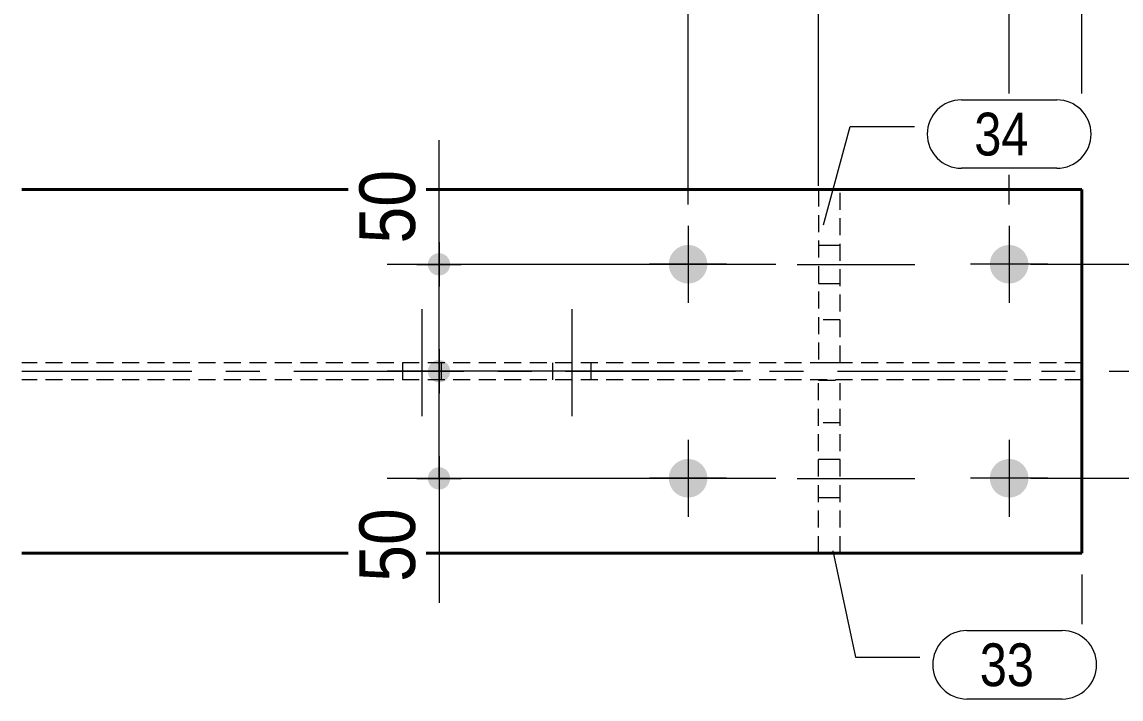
# Model space of a CAD drawing. Header units: millimetres. Extents: x 2 to 410, y 5 to 282.
# Drawn here: x 326.4 to 377.7, y 141.5 to 173.1 of the extents above; entities that cross this region are included whole.
import ezdxf

# ---------------------------------------------------------------- set-up
doc = ezdxf.new("R2010")
doc.units = ezdxf.units.MM
for name, pattern in [('AXES', [12.7, 7.9375, -1.5875, 1.5875, -1.5875]), ('CACHE2', [1.190625, 0.79375, -0.396875]), ('INTERROMPUX2', [9.525, 6.35, -3.175])]:
    doc.linetypes.add(name, pattern=pattern)
for name, color, linetype, lineweight in [('Axe', 1, 'Continuous', 0), ('Boulon', 7, 'Continuous', 0), ('Cache', 7, 'Continuous', 0), ('Cotation', 7, 'Continuous', 0), ('Piece', 2, 'Continuous', 0), ('Repère pièce', 3, 'Continuous', 0)]:
    doc.layers.add(name, color=color, linetype=linetype, lineweight=lineweight)
doc.styles.add('ARIAL', font='ARIAL.TTF')
doc.styles.add('COMIC_SANS_MS', font='COMIC.TTF')

# ---------------------------------------------------------------- blocks, each defined once
blk = doc.blocks.new('*A31')
at = {"layer": 'Boulon', "linetype": 'INTERROMPUX2', "lineweight": 0}
for p, q in [((345.087625, 154.676457), (345.087625, 159.676457)), ((352.087625, 154.676457), (352.087625, 159.676457)), ((344.187625, 156.381357), (344.187625, 157.181357)), ((345.987625, 156.381357), (345.987625, 157.181357)), ((351.187625, 156.381357), (351.187625, 157.181357)), ((352.987625, 156.381357), (352.987625, 157.181357))]:
    blk.add_line(p, q, dxfattribs=at)
blk = doc.blocks.new('*A37')
at = {"layer": 'Boulon'}
for points in [[(357.464, 160.882), (357.42, 160.886), (357.376, 160.891), (357.332, 160.899), (357.289, 160.908), (357.247, 160.92), (357.205, 160.934), (357.163, 160.95), (357.123, 160.968), (357.084, 160.988), (357.045, 161.009), (357.008, 161.033), (356.972, 161.058), (356.937, 161.086), (356.903, 161.115), (356.871, 161.145), (356.841, 161.177), (356.812, 161.21), (356.785, 161.245), (356.759, 161.281), (356.736, 161.319), (356.714, 161.357), (356.694, 161.397), (356.676, 161.437), (356.66, 161.478), (356.647, 161.52), (356.635, 161.563), (356.625, 161.606), (356.618, 161.649), (356.612, 161.693), (356.609, 161.737), (356.608, 161.781), (356.609, 161.826), (356.612, 161.87), (356.618, 161.913), (356.625, 161.957), (356.635, 162), (356.647, 162.043), (356.66, 162.085), (356.676, 162.126), (356.694, 162.166), (356.714, 162.206), (356.736, 162.244), (356.759, 162.281), (356.785, 162.317), (356.812, 162.352), (356.841, 162.386), (356.871, 162.418), (356.903, 162.448), (356.937, 162.477), (356.972, 162.504), (357.008, 162.53), (357.045, 162.553), (357.084, 162.575), (357.123, 162.595), (357.163, 162.613), (357.205, 162.629), (357.247, 162.643), (357.289, 162.654), (357.332, 162.664), (357.376, 162.672), (357.42, 162.677), (357.464, 162.68), (357.508, 162.681), (357.552, 162.68), (357.596, 162.677), (357.64, 162.672), (357.683, 162.664), (357.726, 162.654), (357.769, 162.643), (357.811, 162.629), (357.852, 162.613), (357.893, 162.595), (357.932, 162.575), (357.971, 162.553), (358.008, 162.53), (358.044, 162.504), (358.079, 162.477), (358.112, 162.448), (358.144, 162.418), (358.175, 162.386), (358.204, 162.352), (358.231, 162.317), (358.256, 162.281), (358.28, 162.244), (358.302, 162.206), (358.321, 162.166), (358.339, 162.126), (358.355, 162.085), (358.369, 162.043), (358.381, 162), (358.391, 161.957), (358.398, 161.913), (358.403, 161.87), (358.407, 161.826), (358.408, 161.781), (358.407, 161.737), (358.403, 161.693), (358.398, 161.649), (358.391, 161.606), (358.381, 161.563), (358.369, 161.52), (358.355, 161.478), (358.339, 161.437), (358.321, 161.397), (358.302, 161.357), (358.28, 161.319), (358.256, 161.281), (358.231, 161.245), (358.204, 161.21), (358.175, 161.177), (358.144, 161.145), (358.112, 161.115), (358.079, 161.086), (358.044, 161.058), (358.008, 161.033), (357.971, 161.009), (357.932, 160.988), (357.893, 160.968), (357.852, 160.95), (357.811, 160.934), (357.769, 160.92), (357.726, 160.908), (357.683, 160.899), (357.64, 160.891), (357.596, 160.886), (357.552, 160.882), (357.508, 160.881)], [(372.464, 160.882), (372.42, 160.886), (372.376, 160.891), (372.332, 160.899), (372.289, 160.908), (372.247, 160.92), (372.205, 160.934), (372.163, 160.95), (372.123, 160.968), (372.084, 160.988), (372.045, 161.009), (372.008, 161.033), (371.972, 161.058), (371.937, 161.086), (371.903, 161.115), (371.871, 161.145), (371.841, 161.177), (371.812, 161.21), (371.785, 161.245), (371.759, 161.281), (371.736, 161.319), (371.714, 161.357), (371.694, 161.397), (371.676, 161.437), (371.66, 161.478), (371.647, 161.52), (371.635, 161.563), (371.625, 161.606), (371.618, 161.649), (371.612, 161.693), (371.609, 161.737), (371.608, 161.781), (371.609, 161.826), (371.612, 161.87), (371.618, 161.913), (371.625, 161.957), (371.635, 162), (371.647, 162.043), (371.66, 162.085), (371.676, 162.126), (371.694, 162.166), (371.714, 162.206), (371.736, 162.244), (371.759, 162.281), (371.785, 162.317), (371.812, 162.352), (371.841, 162.386), (371.871, 162.418), (371.903, 162.448), (371.937, 162.477), (371.972, 162.504), (372.008, 162.53), (372.045, 162.553), (372.084, 162.575), (372.123, 162.595), (372.163, 162.613), (372.205, 162.629), (372.247, 162.643), (372.289, 162.654), (372.332, 162.664), (372.376, 162.672), (372.42, 162.677), (372.464, 162.68), (372.508, 162.681), (372.552, 162.68), (372.596, 162.677), (372.64, 162.672), (372.683, 162.664), (372.726, 162.654), (372.769, 162.643), (372.811, 162.629), (372.852, 162.613), (372.893, 162.595), (372.932, 162.575), (372.971, 162.553), (373.008, 162.53), (373.044, 162.504), (373.079, 162.477), (373.112, 162.448), (373.144, 162.418), (373.175, 162.386), (373.204, 162.352), (373.231, 162.317), (373.256, 162.281), (373.28, 162.244), (373.302, 162.206), (373.321, 162.166), (373.339, 162.126), (373.355, 162.085), (373.369, 162.043), (373.381, 162), (373.391, 161.957), (373.398, 161.913), (373.403, 161.87), (373.407, 161.826), (373.408, 161.781), (373.407, 161.737), (373.403, 161.693), (373.398, 161.649), (373.391, 161.606), (373.381, 161.563), (373.369, 161.52), (373.355, 161.478), (373.339, 161.437), (373.321, 161.397), (373.302, 161.357), (373.28, 161.319), (373.256, 161.281), (373.231, 161.245), (373.204, 161.21), (373.175, 161.177), (373.144, 161.145), (373.112, 161.115), (373.079, 161.086), (373.044, 161.058), (373.008, 161.033), (372.971, 161.009), (372.932, 160.988), (372.893, 160.968), (372.852, 160.95), (372.811, 160.934), (372.769, 160.92), (372.726, 160.908), (372.683, 160.899), (372.64, 160.891), (372.596, 160.886), (372.552, 160.882), (372.508, 160.881)], [(357.464, 150.882), (357.42, 150.886), (357.376, 150.891), (357.332, 150.899), (357.289, 150.908), (357.247, 150.92), (357.205, 150.934), (357.163, 150.95), (357.123, 150.968), (357.084, 150.988), (357.045, 151.009), (357.008, 151.033), (356.972, 151.058), (356.937, 151.086), (356.903, 151.115), (356.871, 151.145), (356.841, 151.177), (356.812, 151.21), (356.785, 151.245), (356.759, 151.281), (356.736, 151.319), (356.714, 151.357), (356.694, 151.397), (356.676, 151.437), (356.66, 151.478), (356.647, 151.52), (356.635, 151.563), (356.625, 151.606), (356.618, 151.649), (356.612, 151.693), (356.609, 151.737), (356.608, 151.781), (356.609, 151.826), (356.612, 151.87), (356.618, 151.913), (356.625, 151.957), (356.635, 152), (356.647, 152.043), (356.66, 152.085), (356.676, 152.126), (356.694, 152.166), (356.714, 152.206), (356.736, 152.244), (356.759, 152.281), (356.785, 152.317), (356.812, 152.352), (356.841, 152.386), (356.871, 152.418), (356.903, 152.448), (356.937, 152.477), (356.972, 152.504), (357.008, 152.53), (357.045, 152.553), (357.084, 152.575), (357.123, 152.595), (357.163, 152.613), (357.205, 152.629), (357.247, 152.643), (357.289, 152.654), (357.332, 152.664), (357.376, 152.672), (357.42, 152.677), (357.464, 152.68), (357.508, 152.681), (357.552, 152.68), (357.596, 152.677), (357.64, 152.672), (357.683, 152.664), (357.726, 152.654), (357.769, 152.643), (357.811, 152.629), (357.852, 152.613), (357.893, 152.595), (357.932, 152.575), (357.971, 152.553), (358.008, 152.53), (358.044, 152.504), (358.079, 152.477), (358.112, 152.448), (358.144, 152.418), (358.175, 152.386), (358.204, 152.352), (358.231, 152.317), (358.256, 152.281), (358.28, 152.244), (358.302, 152.206), (358.321, 152.166), (358.339, 152.126), (358.355, 152.085), (358.369, 152.043), (358.381, 152), (358.391, 151.957), (358.398, 151.913), (358.403, 151.87), (358.407, 151.826), (358.408, 151.781), (358.407, 151.737), (358.403, 151.693), (358.398, 151.649), (358.391, 151.606), (358.381, 151.563), (358.369, 151.52), (358.355, 151.478), (358.339, 151.437), (358.321, 151.397), (358.302, 151.357), (358.28, 151.319), (358.256, 151.281), (358.231, 151.245), (358.204, 151.21), (358.175, 151.177), (358.144, 151.145), (358.112, 151.115), (358.079, 151.086), (358.044, 151.058), (358.008, 151.033), (357.971, 151.009), (357.932, 150.988), (357.893, 150.968), (357.852, 150.95), (357.811, 150.934), (357.769, 150.92), (357.726, 150.908), (357.683, 150.899), (357.64, 150.891), (357.596, 150.886), (357.552, 150.882), (357.508, 150.881)], [(372.464, 150.882), (372.42, 150.886), (372.376, 150.891), (372.332, 150.899), (372.289, 150.908), (372.247, 150.92), (372.205, 150.934), (372.163, 150.95), (372.123, 150.968), (372.084, 150.988), (372.045, 151.009), (372.008, 151.033), (371.972, 151.058), (371.937, 151.086), (371.903, 151.115), (371.871, 151.145), (371.841, 151.177), (371.812, 151.21), (371.785, 151.245), (371.759, 151.281), (371.736, 151.319), (371.714, 151.357), (371.694, 151.397), (371.676, 151.437), (371.66, 151.478), (371.647, 151.52), (371.635, 151.563), (371.625, 151.606), (371.618, 151.649), (371.612, 151.693), (371.609, 151.737), (371.608, 151.781), (371.609, 151.826), (371.612, 151.87), (371.618, 151.913), (371.625, 151.957), (371.635, 152), (371.647, 152.043), (371.66, 152.085), (371.676, 152.126), (371.694, 152.166), (371.714, 152.206), (371.736, 152.244), (371.759, 152.281), (371.785, 152.317), (371.812, 152.352), (371.841, 152.386), (371.871, 152.418), (371.903, 152.448), (371.937, 152.477), (371.972, 152.504), (372.008, 152.53), (372.045, 152.553), (372.084, 152.575), (372.123, 152.595), (372.163, 152.613), (372.205, 152.629), (372.247, 152.643), (372.289, 152.654), (372.332, 152.664), (372.376, 152.672), (372.42, 152.677), (372.464, 152.68), (372.508, 152.681), (372.552, 152.68), (372.596, 152.677), (372.64, 152.672), (372.683, 152.664), (372.726, 152.654), (372.769, 152.643), (372.811, 152.629), (372.852, 152.613), (372.893, 152.595), (372.932, 152.575), (372.971, 152.553), (373.008, 152.53), (373.044, 152.504), (373.079, 152.477), (373.112, 152.448), (373.144, 152.418), (373.175, 152.386), (373.204, 152.352), (373.231, 152.317), (373.256, 152.281), (373.28, 152.244), (373.302, 152.206), (373.321, 152.166), (373.339, 152.126), (373.355, 152.085), (373.369, 152.043), (373.381, 152), (373.391, 151.957), (373.398, 151.913), (373.403, 151.87), (373.407, 151.826), (373.408, 151.781), (373.407, 151.737), (373.403, 151.693), (373.398, 151.649), (373.391, 151.606), (373.381, 151.563), (373.369, 151.52), (373.355, 151.478), (373.339, 151.437), (373.321, 151.397), (373.302, 151.357), (373.28, 151.319), (373.256, 151.281), (373.231, 151.245), (373.204, 151.21), (373.175, 151.177), (373.144, 151.145), (373.112, 151.115), (373.079, 151.086), (373.044, 151.058), (373.008, 151.033), (372.971, 151.009), (372.932, 150.988), (372.893, 150.968), (372.852, 150.95), (372.811, 150.934), (372.769, 150.92), (372.726, 150.908), (372.683, 150.899), (372.64, 150.891), (372.596, 150.886), (372.552, 150.882), (372.508, 150.881)]]:
    blk.add_hatch(color=256, dxfattribs=at).paths.add_polyline_path(points, flags=17)
at = {"layer": 'Boulon', "linetype": 'Continuous', "lineweight": 0}
for p, q in [((357.508, 163.581), (357.508, 159.981)), ((372.508, 163.581), (372.508, 159.981)), ((359.308, 161.781), (355.708, 161.781)), ((374.308, 161.781), (370.708, 161.781)), ((357.508, 153.581), (357.508, 149.981)), ((372.508, 153.581), (372.508, 149.981)), ((359.308, 151.781), (355.708, 151.781)), ((374.308, 151.781), (370.708, 151.781))]:
    blk.add_line(p, q, dxfattribs=at)
blk = doc.blocks.new('*A48')
at = {"layer": 'Boulon', "linetype": 'INTERROMPUX2', "lineweight": 0}
for p, q in [((363.60773, 162.676232), (364.60773, 162.676381)), ((363.60773, 162.676232), (364.60773, 162.676381)), ((362.607865, 161.776082), (368.107865, 161.776904)), ((362.607865, 161.776082), (368.107865, 161.776904)), ((363.607999, 160.876232), (364.607999, 160.876381)), ((363.607999, 160.876232), (364.607999, 160.876381))]:
    blk.add_line(p, q, dxfattribs=at)
blk = doc.blocks.new('*A49')
at = {"layer": 'Boulon', "linetype": 'INTERROMPUX2', "lineweight": 0}
for p, q in [((363.60773, 152.676232), (364.60773, 152.676381)), ((363.60773, 152.676232), (364.60773, 152.676381)), ((363.60773, 152.676232), (364.60773, 152.676381)), ((362.607865, 151.776082), (368.107865, 151.776904)), ((362.607865, 151.776082), (368.107865, 151.776904)), ((362.607865, 151.776082), (368.107865, 151.776904)), ((363.607999, 150.876232), (364.607999, 150.876381)), ((363.607999, 150.876232), (364.607999, 150.876381)), ((363.607999, 150.876232), (364.607999, 150.876381))]:
    blk.add_line(p, q, dxfattribs=at)
blk = doc.blocks.new('*A50')
at = {"layer": 'Axe', "color": 1, "linetype": 'AXES', "lineweight": 15}
blk.add_line((326.387625, 156.781357), (385.907944, 156.781357), dxfattribs=at)
at = {"layer": 'Cache', "color": 7, "linetype": 'CACHE2', "lineweight": 20}
for p, q in [((375.907944, 157.181357), (326.387625, 157.181357)), ((375.907944, 156.381357), (326.387625, 156.381357))]:
    blk.add_line(p, q, dxfattribs=at)
at = {"layer": 'Piece', "color": 2, "linetype": 'Continuous', "lineweight": 40}
for p, q in [((326.387625, 165.281357), (341.631335, 165.281357)), ((345.271335, 165.281357), (375.907944, 165.281357)), ((375.907944, 148.281357), (375.907944, 165.281357)), ((326.387625, 148.281357), (341.631335, 148.281357)), ((345.271335, 148.281357), (375.907944, 148.281357))]:
    blk.add_line(p, q, dxfattribs=at)
blk = doc.blocks.new('*A55')
at = {"layer": 'Cache', "color": 7, "linetype": 'CACHE2', "lineweight": 20}
for p, q in [((364.607865, 165.266126), (363.607865, 165.266126)), ((363.607865, 165.266126), (363.607865, 157.186126)), ((364.607865, 157.186126), (364.607865, 165.266126)), ((364.607865, 159.186126), (363.607865, 159.186126)), ((363.607865, 157.186126), (364.607865, 157.186126))]:
    blk.add_line(p, q, dxfattribs=at)
blk = doc.blocks.new('*A56')
at = {"layer": 'Cache', "color": 7, "linetype": 'CACHE2', "lineweight": 20}
for p, q in [((363.607865, 148.286126), (363.607865, 156.366126)), ((363.607865, 156.366126), (364.607865, 156.366126)), ((364.607865, 148.286126), (364.607865, 156.366126)), ((364.607865, 154.366126), (363.607865, 154.366126)), ((364.607865, 148.286126), (363.607865, 148.286126))]:
    blk.add_line(p, q, dxfattribs=at)
blk = doc.blocks.new('*A116')
at = {"layer": 'Cotation'}
for points in [[(345.846, 156.262), (345.82, 156.264), (345.795, 156.267), (345.77, 156.271), (345.745, 156.277), (345.72, 156.284), (345.696, 156.292), (345.672, 156.301), (345.649, 156.311), (345.626, 156.323), (345.604, 156.335), (345.582, 156.349), (345.562, 156.364), (345.541, 156.379), (345.522, 156.396), (345.504, 156.414), (345.486, 156.432), (345.469, 156.451), (345.454, 156.472), (345.439, 156.492), (345.425, 156.514), (345.413, 156.536), (345.401, 156.559), (345.391, 156.582), (345.382, 156.606), (345.374, 156.63), (345.367, 156.655), (345.361, 156.68), (345.357, 156.705), (345.354, 156.73), (345.352, 156.756), (345.351, 156.781), (345.352, 156.807), (345.354, 156.832), (345.357, 156.858), (345.361, 156.883), (345.367, 156.908), (345.374, 156.932), (345.382, 156.957), (345.391, 156.98), (345.401, 157.004), (345.413, 157.026), (345.425, 157.049), (345.439, 157.07), (345.454, 157.091), (345.469, 157.111), (345.486, 157.131), (345.504, 157.149), (345.522, 157.167), (345.541, 157.183), (345.562, 157.199), (345.582, 157.214), (345.604, 157.227), (345.626, 157.24), (345.649, 157.251), (345.672, 157.262), (345.696, 157.271), (345.72, 157.279), (345.745, 157.286), (345.77, 157.291), (345.795, 157.296), (345.82, 157.299), (345.846, 157.301), (345.871, 157.301), (345.897, 157.301), (345.922, 157.299), (345.948, 157.296), (345.973, 157.291), (345.998, 157.286), (346.022, 157.279), (346.047, 157.271), (346.07, 157.262), (346.094, 157.251), (346.116, 157.24), (346.139, 157.227), (346.16, 157.214), (346.181, 157.199), (346.201, 157.183), (346.221, 157.167), (346.239, 157.149), (346.257, 157.131), (346.273, 157.111), (346.289, 157.091), (346.304, 157.07), (346.317, 157.049), (346.33, 157.026), (346.341, 157.004), (346.352, 156.98), (346.361, 156.957), (346.369, 156.932), (346.376, 156.908), (346.381, 156.883), (346.386, 156.858), (346.389, 156.832), (346.391, 156.807), (346.391, 156.781), (346.391, 156.756), (346.389, 156.73), (346.386, 156.705), (346.381, 156.68), (346.376, 156.655), (346.369, 156.63), (346.361, 156.606), (346.352, 156.582), (346.341, 156.559), (346.33, 156.536), (346.317, 156.514), (346.304, 156.492), (346.289, 156.472), (346.273, 156.451), (346.257, 156.432), (346.239, 156.414), (346.221, 156.396), (346.201, 156.379), (346.181, 156.364), (346.16, 156.349), (346.139, 156.335), (346.116, 156.323), (346.094, 156.311), (346.07, 156.301), (346.047, 156.292), (346.022, 156.284), (345.998, 156.277), (345.973, 156.271), (345.948, 156.267), (345.922, 156.264), (345.897, 156.262), (345.871, 156.261)], [(345.846, 151.257), (345.82, 151.259), (345.795, 151.262), (345.77, 151.266), (345.745, 151.272), (345.72, 151.278), (345.696, 151.286), (345.672, 151.296), (345.649, 151.306), (345.626, 151.317), (345.604, 151.33), (345.582, 151.344), (345.562, 151.358), (345.541, 151.374), (345.522, 151.391), (345.504, 151.408), (345.486, 151.427), (345.469, 151.446), (345.454, 151.466), (345.439, 151.487), (345.425, 151.509), (345.413, 151.531), (345.401, 151.554), (345.391, 151.577), (345.382, 151.601), (345.374, 151.625), (345.367, 151.65), (345.361, 151.675), (345.357, 151.7), (345.354, 151.725), (345.352, 151.751), (345.351, 151.776), (345.352, 151.802), (345.354, 151.827), (345.357, 151.852), (345.361, 151.878), (345.367, 151.902), (345.374, 151.927), (345.382, 151.951), (345.391, 151.975), (345.401, 151.998), (345.413, 152.021), (345.425, 152.043), (345.439, 152.065), (345.454, 152.086), (345.469, 152.106), (345.486, 152.125), (345.504, 152.144), (345.522, 152.161), (345.541, 152.178), (345.562, 152.194), (345.582, 152.208), (345.604, 152.222), (345.626, 152.235), (345.649, 152.246), (345.672, 152.256), (345.696, 152.266), (345.72, 152.274), (345.745, 152.28), (345.77, 152.286), (345.795, 152.29), (345.82, 152.294), (345.846, 152.295), (345.871, 152.296), (345.897, 152.295), (345.922, 152.294), (345.948, 152.29), (345.973, 152.286), (345.998, 152.28), (346.022, 152.274), (346.047, 152.266), (346.07, 152.256), (346.094, 152.246), (346.116, 152.235), (346.139, 152.222), (346.16, 152.208), (346.181, 152.194), (346.201, 152.178), (346.221, 152.161), (346.239, 152.144), (346.257, 152.125), (346.273, 152.106), (346.289, 152.086), (346.304, 152.065), (346.317, 152.043), (346.33, 152.021), (346.341, 151.998), (346.352, 151.975), (346.361, 151.951), (346.369, 151.927), (346.376, 151.902), (346.381, 151.878), (346.386, 151.852), (346.389, 151.827), (346.391, 151.802), (346.391, 151.776), (346.391, 151.751), (346.389, 151.725), (346.386, 151.7), (346.381, 151.675), (346.376, 151.65), (346.369, 151.625), (346.361, 151.601), (346.352, 151.577), (346.341, 151.554), (346.33, 151.531), (346.317, 151.509), (346.304, 151.487), (346.289, 151.466), (346.273, 151.446), (346.257, 151.427), (346.239, 151.408), (346.221, 151.391), (346.201, 151.374), (346.181, 151.358), (346.16, 151.344), (346.139, 151.33), (346.116, 151.317), (346.094, 151.306), (346.07, 151.296), (346.047, 151.286), (346.022, 151.278), (345.998, 151.272), (345.973, 151.266), (345.948, 151.262), (345.922, 151.259), (345.897, 151.257), (345.871, 151.256)]]:
    blk.add_hatch(color=256, dxfattribs=at).paths.add_polyline_path(points, flags=17)
at = {"layer": 'Cotation', "linetype": 'Continuous', "lineweight": 0}
for p, q in [((345.871, 157.821), (345.871, 155.741)), ((345.871, 156.781), (345.871, 157.821)), ((360.068, 156.781), (343.451, 156.781)), ((344.831, 156.781), (346.911, 156.781)), ((345.871, 151.776), (345.871, 156.781)), ((345.871, 152.816), (345.871, 150.736)), ((361.608, 151.776), (343.451, 151.776)), ((344.831, 151.776), (346.911, 151.776)), ((345.871, 151.776), (345.871, 145.969)), ((345.871, 151.776), (345.871, 145.969))]:
    blk.add_line(p, q, dxfattribs=at)
at = {"layer": 'Cotation'}
for p in [(345.871, 156.781), (345.871, 151.776)]:
    blk.add_point(p, dxfattribs=at)
at = {"layer": 'Cotation', "style": 'ARIAL', "width": 0.85}
blk.add_text('50', height=2.6, rotation=90.0002, dxfattribs=at).set_placement((344.751, 146.944))
blk = doc.blocks.new('*A117')
at = {"layer": 'Cotation'}
for points in [[(345.846, 161.257), (345.82, 161.259), (345.795, 161.262), (345.77, 161.266), (345.745, 161.272), (345.72, 161.278), (345.696, 161.286), (345.672, 161.296), (345.649, 161.306), (345.626, 161.317), (345.604, 161.33), (345.582, 161.344), (345.562, 161.358), (345.541, 161.374), (345.522, 161.391), (345.504, 161.408), (345.486, 161.427), (345.469, 161.446), (345.454, 161.466), (345.439, 161.487), (345.425, 161.509), (345.413, 161.531), (345.401, 161.554), (345.391, 161.577), (345.382, 161.601), (345.374, 161.625), (345.367, 161.65), (345.361, 161.675), (345.357, 161.7), (345.354, 161.725), (345.352, 161.751), (345.351, 161.776), (345.352, 161.802), (345.354, 161.827), (345.357, 161.852), (345.361, 161.878), (345.367, 161.902), (345.374, 161.927), (345.382, 161.951), (345.391, 161.975), (345.401, 161.998), (345.413, 162.021), (345.425, 162.043), (345.439, 162.065), (345.454, 162.086), (345.469, 162.106), (345.486, 162.125), (345.504, 162.144), (345.522, 162.161), (345.541, 162.178), (345.562, 162.194), (345.582, 162.208), (345.604, 162.222), (345.626, 162.235), (345.649, 162.246), (345.672, 162.256), (345.696, 162.266), (345.72, 162.274), (345.745, 162.28), (345.77, 162.286), (345.795, 162.29), (345.82, 162.294), (345.846, 162.295), (345.871, 162.296), (345.897, 162.295), (345.922, 162.294), (345.948, 162.29), (345.973, 162.286), (345.998, 162.28), (346.022, 162.274), (346.047, 162.266), (346.07, 162.256), (346.094, 162.246), (346.116, 162.235), (346.139, 162.222), (346.16, 162.208), (346.181, 162.194), (346.201, 162.178), (346.221, 162.161), (346.239, 162.144), (346.257, 162.125), (346.273, 162.106), (346.289, 162.086), (346.304, 162.065), (346.317, 162.043), (346.33, 162.021), (346.341, 161.998), (346.352, 161.975), (346.361, 161.951), (346.369, 161.927), (346.376, 161.902), (346.381, 161.878), (346.386, 161.852), (346.389, 161.827), (346.391, 161.802), (346.391, 161.776), (346.391, 161.751), (346.389, 161.725), (346.386, 161.7), (346.381, 161.675), (346.376, 161.65), (346.369, 161.625), (346.361, 161.601), (346.352, 161.577), (346.341, 161.554), (346.33, 161.531), (346.317, 161.509), (346.304, 161.487), (346.289, 161.466), (346.273, 161.446), (346.257, 161.427), (346.239, 161.408), (346.221, 161.391), (346.201, 161.374), (346.181, 161.358), (346.16, 161.344), (346.139, 161.33), (346.116, 161.317), (346.094, 161.306), (346.07, 161.296), (346.047, 161.286), (346.022, 161.278), (345.998, 161.272), (345.973, 161.266), (345.948, 161.262), (345.922, 161.259), (345.897, 161.257), (345.871, 161.256)], [(345.846, 156.262), (345.82, 156.264), (345.795, 156.267), (345.77, 156.271), (345.745, 156.277), (345.72, 156.284), (345.696, 156.292), (345.672, 156.301), (345.649, 156.311), (345.626, 156.323), (345.604, 156.335), (345.582, 156.349), (345.562, 156.364), (345.541, 156.379), (345.522, 156.396), (345.504, 156.414), (345.486, 156.432), (345.469, 156.451), (345.454, 156.472), (345.439, 156.492), (345.425, 156.514), (345.413, 156.536), (345.401, 156.559), (345.391, 156.582), (345.382, 156.606), (345.374, 156.63), (345.367, 156.655), (345.361, 156.68), (345.357, 156.705), (345.354, 156.73), (345.352, 156.756), (345.351, 156.781), (345.352, 156.807), (345.354, 156.832), (345.357, 156.858), (345.361, 156.883), (345.367, 156.908), (345.374, 156.932), (345.382, 156.957), (345.391, 156.98), (345.401, 157.004), (345.413, 157.026), (345.425, 157.049), (345.439, 157.07), (345.454, 157.091), (345.469, 157.111), (345.486, 157.131), (345.504, 157.149), (345.522, 157.167), (345.541, 157.183), (345.562, 157.199), (345.582, 157.214), (345.604, 157.227), (345.626, 157.24), (345.649, 157.251), (345.672, 157.262), (345.696, 157.271), (345.72, 157.279), (345.745, 157.286), (345.77, 157.291), (345.795, 157.296), (345.82, 157.299), (345.846, 157.301), (345.871, 157.301), (345.897, 157.301), (345.922, 157.299), (345.948, 157.296), (345.973, 157.291), (345.998, 157.286), (346.022, 157.279), (346.047, 157.271), (346.07, 157.262), (346.094, 157.251), (346.116, 157.24), (346.139, 157.227), (346.16, 157.214), (346.181, 157.199), (346.201, 157.183), (346.221, 157.167), (346.239, 157.149), (346.257, 157.131), (346.273, 157.111), (346.289, 157.091), (346.304, 157.07), (346.317, 157.049), (346.33, 157.026), (346.341, 157.004), (346.352, 156.98), (346.361, 156.957), (346.369, 156.932), (346.376, 156.908), (346.381, 156.883), (346.386, 156.858), (346.389, 156.832), (346.391, 156.807), (346.391, 156.781), (346.391, 156.756), (346.389, 156.73), (346.386, 156.705), (346.381, 156.68), (346.376, 156.655), (346.369, 156.63), (346.361, 156.606), (346.352, 156.582), (346.341, 156.559), (346.33, 156.536), (346.317, 156.514), (346.304, 156.492), (346.289, 156.472), (346.273, 156.451), (346.257, 156.432), (346.239, 156.414), (346.221, 156.396), (346.201, 156.379), (346.181, 156.364), (346.16, 156.349), (346.139, 156.335), (346.116, 156.323), (346.094, 156.311), (346.07, 156.301), (346.047, 156.292), (346.022, 156.284), (345.998, 156.277), (345.973, 156.271), (345.948, 156.267), (345.922, 156.264), (345.897, 156.262), (345.871, 156.261)]]:
    blk.add_hatch(color=256, dxfattribs=at).paths.add_polyline_path(points, flags=17)
at = {"layer": 'Cotation', "linetype": 'Continuous', "lineweight": 0}
for p, q in [((345.871, 161.776), (345.871, 167.583)), ((345.871, 161.776), (345.871, 167.583)), ((345.871, 162.816), (345.871, 160.736)), ((361.608, 161.776), (343.451, 161.776)), ((344.831, 161.776), (346.911, 161.776)), ((345.871, 156.781), (345.871, 161.776)), ((345.871, 157.821), (345.871, 155.741)), ((360.068, 156.781), (343.451, 156.781)), ((344.831, 156.781), (346.911, 156.781)), ((345.871, 156.781), (345.871, 155.741))]:
    blk.add_line(p, q, dxfattribs=at)
at = {"layer": 'Cotation'}
for p in [(345.871, 161.776), (345.871, 156.781)]:
    blk.add_point(p, dxfattribs=at)
at = {"layer": 'Cotation', "style": 'ARIAL', "width": 0.85}
blk.add_text('50', height=2.6, rotation=90.0002, dxfattribs=at).set_placement((344.751, 162.751))
blk = doc.blocks.new('*A122')
at = {"layer": 'Cotation'}
for points in [[(388.719, 156.262), (388.694, 156.264), (388.668, 156.267), (388.643, 156.271), (388.618, 156.277), (388.594, 156.284), (388.569, 156.292), (388.546, 156.301), (388.522, 156.311), (388.499, 156.323), (388.477, 156.335), (388.456, 156.349), (388.435, 156.364), (388.415, 156.379), (388.395, 156.396), (388.377, 156.414), (388.359, 156.432), (388.343, 156.451), (388.327, 156.472), (388.312, 156.492), (388.299, 156.514), (388.286, 156.536), (388.274, 156.559), (388.264, 156.582), (388.255, 156.606), (388.247, 156.63), (388.24, 156.655), (388.235, 156.68), (388.23, 156.705), (388.227, 156.73), (388.225, 156.756), (388.225, 156.781), (388.225, 156.807), (388.227, 156.832), (388.23, 156.858), (388.235, 156.883), (388.24, 156.908), (388.247, 156.932), (388.255, 156.957), (388.264, 156.98), (388.274, 157.004), (388.286, 157.026), (388.299, 157.049), (388.312, 157.07), (388.327, 157.091), (388.343, 157.111), (388.359, 157.131), (388.377, 157.149), (388.395, 157.167), (388.415, 157.183), (388.435, 157.199), (388.456, 157.214), (388.477, 157.227), (388.499, 157.24), (388.522, 157.251), (388.546, 157.262), (388.569, 157.271), (388.594, 157.279), (388.618, 157.286), (388.643, 157.291), (388.668, 157.296), (388.694, 157.299), (388.719, 157.301), (388.745, 157.301), (388.77, 157.301), (388.796, 157.299), (388.821, 157.296), (388.846, 157.291), (388.871, 157.286), (388.896, 157.279), (388.92, 157.271), (388.944, 157.262), (388.967, 157.251), (388.99, 157.24), (389.012, 157.227), (389.033, 157.214), (389.054, 157.199), (389.074, 157.183), (389.094, 157.167), (389.112, 157.149), (389.13, 157.131), (389.147, 157.111), (389.162, 157.091), (389.177, 157.07), (389.191, 157.049), (389.203, 157.026), (389.215, 157.004), (389.225, 156.98), (389.234, 156.957), (389.242, 156.932), (389.249, 156.908), (389.255, 156.883), (389.259, 156.858), (389.262, 156.832), (389.264, 156.807), (389.265, 156.781), (389.264, 156.756), (389.262, 156.73), (389.259, 156.705), (389.255, 156.68), (389.249, 156.655), (389.242, 156.63), (389.234, 156.606), (389.225, 156.582), (389.215, 156.559), (389.203, 156.536), (389.191, 156.514), (389.177, 156.492), (389.162, 156.472), (389.147, 156.451), (389.13, 156.432), (389.112, 156.414), (389.094, 156.396), (389.074, 156.379), (389.054, 156.364), (389.033, 156.349), (389.012, 156.335), (388.99, 156.323), (388.967, 156.311), (388.944, 156.301), (388.92, 156.292), (388.896, 156.284), (388.871, 156.277), (388.846, 156.271), (388.821, 156.267), (388.796, 156.264), (388.77, 156.262), (388.745, 156.261)], [(388.719, 151.262), (388.694, 151.264), (388.668, 151.267), (388.643, 151.271), (388.618, 151.277), (388.594, 151.284), (388.569, 151.292), (388.546, 151.301), (388.522, 151.311), (388.499, 151.323), (388.477, 151.335), (388.456, 151.349), (388.435, 151.364), (388.415, 151.379), (388.395, 151.396), (388.377, 151.414), (388.359, 151.432), (388.343, 151.451), (388.327, 151.472), (388.312, 151.492), (388.299, 151.514), (388.286, 151.536), (388.274, 151.559), (388.264, 151.582), (388.255, 151.606), (388.247, 151.63), (388.24, 151.655), (388.235, 151.68), (388.23, 151.705), (388.227, 151.73), (388.225, 151.756), (388.225, 151.781), (388.225, 151.807), (388.227, 151.832), (388.23, 151.858), (388.235, 151.883), (388.24, 151.908), (388.247, 151.932), (388.255, 151.957), (388.264, 151.98), (388.274, 152.004), (388.286, 152.026), (388.299, 152.049), (388.312, 152.07), (388.327, 152.091), (388.343, 152.111), (388.359, 152.131), (388.377, 152.149), (388.395, 152.167), (388.415, 152.183), (388.435, 152.199), (388.456, 152.214), (388.477, 152.227), (388.499, 152.24), (388.522, 152.251), (388.546, 152.262), (388.569, 152.271), (388.594, 152.279), (388.618, 152.286), (388.643, 152.291), (388.668, 152.296), (388.694, 152.299), (388.719, 152.301), (388.745, 152.301), (388.77, 152.301), (388.796, 152.299), (388.821, 152.296), (388.846, 152.291), (388.871, 152.286), (388.896, 152.279), (388.92, 152.271), (388.944, 152.262), (388.967, 152.251), (388.99, 152.24), (389.012, 152.227), (389.033, 152.214), (389.054, 152.199), (389.074, 152.183), (389.094, 152.167), (389.112, 152.149), (389.13, 152.131), (389.147, 152.111), (389.162, 152.091), (389.177, 152.07), (389.191, 152.049), (389.203, 152.026), (389.215, 152.004), (389.225, 151.98), (389.234, 151.957), (389.242, 151.932), (389.249, 151.908), (389.255, 151.883), (389.259, 151.858), (389.262, 151.832), (389.264, 151.807), (389.265, 151.781), (389.264, 151.756), (389.262, 151.73), (389.259, 151.705), (389.255, 151.68), (389.249, 151.655), (389.242, 151.63), (389.234, 151.606), (389.225, 151.582), (389.215, 151.559), (389.203, 151.536), (389.191, 151.514), (389.177, 151.492), (389.162, 151.472), (389.147, 151.451), (389.13, 151.432), (389.112, 151.414), (389.094, 151.396), (389.074, 151.379), (389.054, 151.364), (389.033, 151.349), (389.012, 151.335), (388.99, 151.323), (388.967, 151.311), (388.944, 151.301), (388.92, 151.292), (388.896, 151.284), (388.871, 151.277), (388.846, 151.271), (388.821, 151.267), (388.796, 151.264), (388.77, 151.262), (388.745, 151.261)]]:
    blk.add_hatch(color=256, dxfattribs=at).paths.add_polyline_path(points, flags=17)
at = {"layer": 'Cotation', "linetype": 'Continuous', "lineweight": 0}
for p, q in [((388.745, 157.821), (388.745, 155.741)), ((388.745, 156.781), (388.745, 157.821)), ((384.554, 156.781), (390.825, 156.781)), ((387.705, 156.781), (389.785, 156.781)), ((388.745, 151.781), (388.745, 156.781)), ((388.745, 152.821), (388.745, 150.741)), ((373.508, 151.781), (390.825, 151.781)), ((387.705, 151.781), (389.785, 151.781)), ((388.745, 151.781), (388.745, 145.974)), ((388.745, 151.781), (388.745, 145.974))]:
    blk.add_line(p, q, dxfattribs=at)
at = {"layer": 'Cotation'}
for p in [(388.745, 156.781), (388.745, 151.781)]:
    blk.add_point(p, dxfattribs=at)
at = {"layer": 'Cotation', "style": 'ARIAL', "width": 0.85}
blk.add_text('50', height=2.6, rotation=90.0002, dxfattribs=at).set_placement((387.625, 146.949))
blk = doc.blocks.new('*A123')
at = {"layer": 'Cotation'}
for points in [[(388.719, 161.262), (388.694, 161.264), (388.668, 161.267), (388.643, 161.271), (388.618, 161.277), (388.594, 161.284), (388.569, 161.292), (388.546, 161.301), (388.522, 161.311), (388.499, 161.323), (388.477, 161.335), (388.456, 161.349), (388.435, 161.364), (388.415, 161.379), (388.395, 161.396), (388.377, 161.414), (388.359, 161.432), (388.343, 161.452), (388.327, 161.472), (388.312, 161.492), (388.299, 161.514), (388.286, 161.536), (388.274, 161.559), (388.264, 161.582), (388.255, 161.606), (388.247, 161.63), (388.24, 161.655), (388.235, 161.68), (388.23, 161.705), (388.227, 161.73), (388.225, 161.756), (388.225, 161.781), (388.225, 161.807), (388.227, 161.832), (388.23, 161.858), (388.235, 161.883), (388.24, 161.908), (388.247, 161.932), (388.255, 161.957), (388.264, 161.98), (388.274, 162.004), (388.286, 162.027), (388.299, 162.049), (388.312, 162.07), (388.327, 162.091), (388.343, 162.111), (388.359, 162.131), (388.377, 162.149), (388.395, 162.167), (388.415, 162.183), (388.435, 162.199), (388.456, 162.214), (388.477, 162.227), (388.499, 162.24), (388.522, 162.251), (388.546, 162.262), (388.569, 162.271), (388.594, 162.279), (388.618, 162.286), (388.643, 162.291), (388.668, 162.296), (388.694, 162.299), (388.719, 162.301), (388.745, 162.301), (388.77, 162.301), (388.796, 162.299), (388.821, 162.296), (388.846, 162.291), (388.871, 162.286), (388.896, 162.279), (388.92, 162.271), (388.944, 162.262), (388.967, 162.251), (388.99, 162.24), (389.012, 162.227), (389.033, 162.214), (389.054, 162.199), (389.074, 162.183), (389.094, 162.167), (389.112, 162.149), (389.13, 162.131), (389.147, 162.111), (389.162, 162.091), (389.177, 162.07), (389.191, 162.049), (389.203, 162.027), (389.215, 162.004), (389.225, 161.98), (389.234, 161.957), (389.242, 161.932), (389.249, 161.908), (389.255, 161.883), (389.259, 161.858), (389.262, 161.832), (389.264, 161.807), (389.265, 161.781), (389.264, 161.756), (389.262, 161.73), (389.259, 161.705), (389.255, 161.68), (389.249, 161.655), (389.242, 161.63), (389.234, 161.606), (389.225, 161.582), (389.215, 161.559), (389.203, 161.536), (389.191, 161.514), (389.177, 161.492), (389.162, 161.472), (389.147, 161.452), (389.13, 161.432), (389.112, 161.414), (389.094, 161.396), (389.074, 161.379), (389.054, 161.364), (389.033, 161.349), (389.012, 161.335), (388.99, 161.323), (388.967, 161.311), (388.944, 161.301), (388.92, 161.292), (388.896, 161.284), (388.871, 161.277), (388.846, 161.271), (388.821, 161.267), (388.796, 161.264), (388.77, 161.262), (388.745, 161.261)], [(388.719, 156.262), (388.694, 156.264), (388.668, 156.267), (388.643, 156.271), (388.618, 156.277), (388.594, 156.284), (388.569, 156.292), (388.546, 156.301), (388.522, 156.311), (388.499, 156.323), (388.477, 156.335), (388.456, 156.349), (388.435, 156.364), (388.415, 156.379), (388.395, 156.396), (388.377, 156.414), (388.359, 156.432), (388.343, 156.451), (388.327, 156.472), (388.312, 156.492), (388.299, 156.514), (388.286, 156.536), (388.274, 156.559), (388.264, 156.582), (388.255, 156.606), (388.247, 156.63), (388.24, 156.655), (388.235, 156.68), (388.23, 156.705), (388.227, 156.73), (388.225, 156.756), (388.225, 156.781), (388.225, 156.807), (388.227, 156.832), (388.23, 156.858), (388.235, 156.883), (388.24, 156.908), (388.247, 156.932), (388.255, 156.957), (388.264, 156.98), (388.274, 157.004), (388.286, 157.026), (388.299, 157.049), (388.312, 157.07), (388.327, 157.091), (388.343, 157.111), (388.359, 157.131), (388.377, 157.149), (388.395, 157.167), (388.415, 157.183), (388.435, 157.199), (388.456, 157.214), (388.477, 157.227), (388.499, 157.24), (388.522, 157.251), (388.546, 157.262), (388.569, 157.271), (388.594, 157.279), (388.618, 157.286), (388.643, 157.291), (388.668, 157.296), (388.694, 157.299), (388.719, 157.301), (388.745, 157.301), (388.77, 157.301), (388.796, 157.299), (388.821, 157.296), (388.846, 157.291), (388.871, 157.286), (388.896, 157.279), (388.92, 157.271), (388.944, 157.262), (388.967, 157.251), (388.99, 157.24), (389.012, 157.227), (389.033, 157.214), (389.054, 157.199), (389.074, 157.183), (389.094, 157.167), (389.112, 157.149), (389.13, 157.131), (389.147, 157.111), (389.162, 157.091), (389.177, 157.07), (389.191, 157.049), (389.203, 157.026), (389.215, 157.004), (389.225, 156.98), (389.234, 156.957), (389.242, 156.932), (389.249, 156.908), (389.255, 156.883), (389.259, 156.858), (389.262, 156.832), (389.264, 156.807), (389.265, 156.781), (389.264, 156.756), (389.262, 156.73), (389.259, 156.705), (389.255, 156.68), (389.249, 156.655), (389.242, 156.63), (389.234, 156.606), (389.225, 156.582), (389.215, 156.559), (389.203, 156.536), (389.191, 156.514), (389.177, 156.492), (389.162, 156.472), (389.147, 156.451), (389.13, 156.432), (389.112, 156.414), (389.094, 156.396), (389.074, 156.379), (389.054, 156.364), (389.033, 156.349), (389.012, 156.335), (388.99, 156.323), (388.967, 156.311), (388.944, 156.301), (388.92, 156.292), (388.896, 156.284), (388.871, 156.277), (388.846, 156.271), (388.821, 156.267), (388.796, 156.264), (388.77, 156.262), (388.745, 156.261)]]:
    blk.add_hatch(color=256, dxfattribs=at).paths.add_polyline_path(points, flags=17)
at = {"layer": 'Cotation', "linetype": 'Continuous', "lineweight": 0}
for p, q in [((388.745, 161.781), (388.745, 167.588)), ((388.745, 161.781), (388.745, 167.588)), ((388.745, 162.821), (388.745, 160.741)), ((373.508, 161.781), (390.825, 161.781)), ((387.705, 161.781), (389.785, 161.781)), ((388.745, 156.781), (388.745, 161.781)), ((388.745, 157.821), (388.745, 155.741)), ((384.554, 156.781), (390.825, 156.781)), ((387.705, 156.781), (389.785, 156.781)), ((388.745, 156.781), (388.745, 155.741))]:
    blk.add_line(p, q, dxfattribs=at)
at = {"layer": 'Cotation'}
for p in [(388.745, 161.781), (388.745, 156.781)]:
    blk.add_point(p, dxfattribs=at)
at = {"layer": 'Cotation', "style": 'ARIAL', "width": 0.85}
blk.add_text('50', height=2.6, rotation=90.0002, dxfattribs=at).set_placement((387.625, 162.756))
blk = doc.blocks.new('*A125')
at = {"layer": 'Cotation', "linetype": 'Continuous', "lineweight": 0}
blk.add_line((375.908, 147.281), (375.908, 144.967), dxfattribs=at)
blk = doc.blocks.new('*A127')
at = {"layer": 'Cotation', "linetype": 'Continuous', "lineweight": 0}
blk.add_line((357.508, 164.581), (357.508, 185.635), dxfattribs=at)
blk = doc.blocks.new('*A128')
at = {"layer": 'Cotation'}
for points in [[(357.482, 176.262), (357.457, 176.264), (357.432, 176.267), (357.406, 176.271), (357.381, 176.277), (357.357, 176.284), (357.333, 176.292), (357.309, 176.301), (357.285, 176.311), (357.263, 176.323), (357.24, 176.335), (357.219, 176.349), (357.198, 176.364), (357.178, 176.379), (357.159, 176.396), (357.14, 176.414), (357.123, 176.432), (357.106, 176.451), (357.09, 176.472), (357.075, 176.492), (357.062, 176.514), (357.049, 176.536), (357.038, 176.559), (357.027, 176.582), (357.018, 176.606), (357.01, 176.63), (357.003, 176.655), (356.998, 176.68), (356.993, 176.705), (356.99, 176.73), (356.988, 176.756), (356.988, 176.781), (356.988, 176.807), (356.99, 176.832), (356.993, 176.858), (356.998, 176.883), (357.003, 176.908), (357.01, 176.932), (357.018, 176.957), (357.027, 176.98), (357.038, 177.004), (357.049, 177.026), (357.062, 177.049), (357.075, 177.07), (357.09, 177.091), (357.106, 177.111), (357.123, 177.131), (357.14, 177.149), (357.159, 177.167), (357.178, 177.183), (357.198, 177.199), (357.219, 177.214), (357.24, 177.227), (357.263, 177.24), (357.285, 177.251), (357.309, 177.262), (357.333, 177.271), (357.357, 177.279), (357.381, 177.286), (357.406, 177.291), (357.432, 177.296), (357.457, 177.299), (357.482, 177.301), (357.508, 177.301), (357.533, 177.301), (357.559, 177.299), (357.584, 177.296), (357.609, 177.291), (357.634, 177.286), (357.659, 177.279), (357.683, 177.271), (357.707, 177.262), (357.73, 177.251), (357.753, 177.24), (357.775, 177.227), (357.797, 177.214), (357.818, 177.199), (357.838, 177.183), (357.857, 177.167), (357.876, 177.149), (357.893, 177.131), (357.91, 177.111), (357.925, 177.091), (357.94, 177.07), (357.954, 177.049), (357.966, 177.026), (357.978, 177.004), (357.988, 176.98), (357.997, 176.957), (358.005, 176.932), (358.012, 176.908), (358.018, 176.883), (358.022, 176.858), (358.025, 176.832), (358.027, 176.807), (358.028, 176.781), (358.027, 176.756), (358.025, 176.73), (358.022, 176.705), (358.018, 176.68), (358.012, 176.655), (358.005, 176.63), (357.997, 176.606), (357.988, 176.582), (357.978, 176.559), (357.966, 176.536), (357.954, 176.514), (357.94, 176.492), (357.925, 176.472), (357.91, 176.451), (357.893, 176.432), (357.876, 176.414), (357.857, 176.396), (357.838, 176.379), (357.818, 176.364), (357.797, 176.349), (357.775, 176.335), (357.753, 176.323), (357.73, 176.311), (357.707, 176.301), (357.683, 176.292), (357.659, 176.284), (357.634, 176.277), (357.609, 176.271), (357.584, 176.267), (357.559, 176.264), (357.533, 176.262), (357.508, 176.261)], [(363.582, 176.262), (363.557, 176.264), (363.532, 176.267), (363.506, 176.271), (363.482, 176.277), (363.457, 176.284), (363.433, 176.292), (363.409, 176.301), (363.386, 176.311), (363.363, 176.323), (363.341, 176.335), (363.319, 176.349), (363.298, 176.364), (363.278, 176.379), (363.259, 176.396), (363.24, 176.414), (363.223, 176.432), (363.206, 176.451), (363.19, 176.472), (363.176, 176.492), (363.162, 176.514), (363.149, 176.536), (363.138, 176.559), (363.127, 176.582), (363.118, 176.606), (363.11, 176.63), (363.103, 176.655), (363.098, 176.68), (363.093, 176.705), (363.09, 176.73), (363.088, 176.756), (363.088, 176.781), (363.088, 176.807), (363.09, 176.832), (363.093, 176.858), (363.098, 176.883), (363.103, 176.908), (363.11, 176.932), (363.118, 176.957), (363.127, 176.98), (363.138, 177.004), (363.149, 177.026), (363.162, 177.049), (363.176, 177.07), (363.19, 177.091), (363.206, 177.111), (363.223, 177.131), (363.24, 177.149), (363.259, 177.167), (363.278, 177.183), (363.298, 177.199), (363.319, 177.214), (363.341, 177.227), (363.363, 177.24), (363.386, 177.251), (363.409, 177.262), (363.433, 177.271), (363.457, 177.279), (363.482, 177.286), (363.506, 177.291), (363.532, 177.296), (363.557, 177.299), (363.582, 177.301), (363.608, 177.301), (363.633, 177.301), (363.659, 177.299), (363.684, 177.296), (363.709, 177.291), (363.734, 177.286), (363.759, 177.279), (363.783, 177.271), (363.807, 177.262), (363.83, 177.251), (363.853, 177.24), (363.875, 177.227), (363.897, 177.214), (363.918, 177.199), (363.938, 177.183), (363.957, 177.167), (363.976, 177.149), (363.993, 177.131), (364.01, 177.111), (364.026, 177.091), (364.04, 177.07), (364.054, 177.049), (364.066, 177.026), (364.078, 177.004), (364.088, 176.98), (364.097, 176.957), (364.105, 176.932), (364.112, 176.908), (364.118, 176.883), (364.122, 176.858), (364.125, 176.832), (364.127, 176.807), (364.128, 176.781), (364.127, 176.756), (364.125, 176.73), (364.122, 176.705), (364.118, 176.68), (364.112, 176.655), (364.105, 176.63), (364.097, 176.606), (364.088, 176.582), (364.078, 176.559), (364.066, 176.536), (364.054, 176.514), (364.04, 176.492), (364.026, 176.472), (364.01, 176.451), (363.993, 176.432), (363.976, 176.414), (363.957, 176.396), (363.938, 176.379), (363.918, 176.364), (363.897, 176.349), (363.875, 176.335), (363.853, 176.323), (363.83, 176.311), (363.807, 176.301), (363.783, 176.292), (363.759, 176.284), (363.734, 176.277), (363.709, 176.271), (363.684, 176.267), (363.659, 176.264), (363.633, 176.262), (363.608, 176.261)]]:
    blk.add_hatch(color=256, dxfattribs=at).paths.add_polyline_path(points, flags=17)
at = {"layer": 'Cotation', "linetype": 'Continuous', "lineweight": 0}
for p, q in [((363.608, 165.442), (363.608, 189.275)), ((357.508, 164.581), (357.508, 185.635)), ((357.508, 177.821), (357.508, 175.741)), ((363.608, 177.821), (363.608, 175.741)), ((358.548, 176.781), (356.468, 176.781)), ((357.508, 176.781), (356.468, 176.781)), ((357.508, 176.781), (363.608, 176.781)), ((364.648, 176.781), (362.568, 176.781)), ((363.608, 176.781), (364.648, 176.781))]:
    blk.add_line(p, q, dxfattribs=at)
at = {"layer": 'Cotation'}
for p in [(357.508, 176.781), (363.608, 176.781)]:
    blk.add_point(p, dxfattribs=at)
at = {"layer": 'Cotation', "style": 'ARIAL', "width": 0.85}
blk.add_text('6209', height=2.6, rotation=90.0002, dxfattribs=at).set_placement((362.568, 181.561))
blk.add_text('61', height=2.6, dxfattribs=at).set_placement((358.629, 177.901))
blk = doc.blocks.new('*A129')
at = {"layer": 'Cotation'}
for points in [[(363.582, 176.262), (363.557, 176.264), (363.532, 176.267), (363.506, 176.271), (363.482, 176.277), (363.457, 176.284), (363.433, 176.292), (363.409, 176.301), (363.386, 176.311), (363.363, 176.323), (363.341, 176.335), (363.319, 176.349), (363.298, 176.364), (363.278, 176.379), (363.259, 176.396), (363.24, 176.414), (363.223, 176.432), (363.206, 176.451), (363.19, 176.472), (363.176, 176.492), (363.162, 176.514), (363.149, 176.536), (363.138, 176.559), (363.127, 176.582), (363.118, 176.606), (363.11, 176.63), (363.103, 176.655), (363.098, 176.68), (363.093, 176.705), (363.09, 176.73), (363.088, 176.756), (363.088, 176.781), (363.088, 176.807), (363.09, 176.832), (363.093, 176.858), (363.098, 176.883), (363.103, 176.908), (363.11, 176.932), (363.118, 176.957), (363.127, 176.98), (363.138, 177.004), (363.149, 177.026), (363.162, 177.049), (363.176, 177.07), (363.19, 177.091), (363.206, 177.111), (363.223, 177.131), (363.24, 177.149), (363.259, 177.167), (363.278, 177.183), (363.298, 177.199), (363.319, 177.214), (363.341, 177.227), (363.363, 177.24), (363.386, 177.251), (363.409, 177.262), (363.433, 177.271), (363.457, 177.279), (363.482, 177.286), (363.506, 177.291), (363.532, 177.296), (363.557, 177.299), (363.582, 177.301), (363.608, 177.301), (363.633, 177.301), (363.659, 177.299), (363.684, 177.296), (363.709, 177.291), (363.734, 177.286), (363.759, 177.279), (363.783, 177.271), (363.807, 177.262), (363.83, 177.251), (363.853, 177.24), (363.875, 177.227), (363.897, 177.214), (363.918, 177.199), (363.938, 177.183), (363.957, 177.167), (363.976, 177.149), (363.993, 177.131), (364.01, 177.111), (364.026, 177.091), (364.04, 177.07), (364.054, 177.049), (364.066, 177.026), (364.078, 177.004), (364.088, 176.98), (364.097, 176.957), (364.105, 176.932), (364.112, 176.908), (364.118, 176.883), (364.122, 176.858), (364.125, 176.832), (364.127, 176.807), (364.128, 176.781), (364.127, 176.756), (364.125, 176.73), (364.122, 176.705), (364.118, 176.68), (364.112, 176.655), (364.105, 176.63), (364.097, 176.606), (364.088, 176.582), (364.078, 176.559), (364.066, 176.536), (364.054, 176.514), (364.04, 176.492), (364.026, 176.472), (364.01, 176.451), (363.993, 176.432), (363.976, 176.414), (363.957, 176.396), (363.938, 176.379), (363.918, 176.364), (363.897, 176.349), (363.875, 176.335), (363.853, 176.323), (363.83, 176.311), (363.807, 176.301), (363.783, 176.292), (363.759, 176.284), (363.734, 176.277), (363.709, 176.271), (363.684, 176.267), (363.659, 176.264), (363.633, 176.262), (363.608, 176.261)], [(372.482, 176.262), (372.457, 176.264), (372.432, 176.267), (372.406, 176.271), (372.381, 176.277), (372.357, 176.284), (372.333, 176.292), (372.309, 176.301), (372.285, 176.311), (372.263, 176.323), (372.24, 176.335), (372.219, 176.349), (372.198, 176.364), (372.178, 176.379), (372.159, 176.396), (372.14, 176.414), (372.123, 176.432), (372.106, 176.451), (372.09, 176.472), (372.075, 176.492), (372.062, 176.514), (372.049, 176.536), (372.038, 176.559), (372.027, 176.582), (372.018, 176.606), (372.01, 176.63), (372.003, 176.655), (371.998, 176.68), (371.993, 176.705), (371.99, 176.73), (371.988, 176.756), (371.988, 176.781), (371.988, 176.807), (371.99, 176.832), (371.993, 176.858), (371.998, 176.883), (372.003, 176.908), (372.01, 176.932), (372.018, 176.957), (372.027, 176.98), (372.038, 177.004), (372.049, 177.026), (372.062, 177.049), (372.075, 177.07), (372.09, 177.091), (372.106, 177.111), (372.123, 177.131), (372.14, 177.149), (372.159, 177.167), (372.178, 177.183), (372.198, 177.199), (372.219, 177.214), (372.24, 177.227), (372.263, 177.24), (372.285, 177.251), (372.309, 177.262), (372.333, 177.271), (372.357, 177.279), (372.381, 177.286), (372.406, 177.291), (372.432, 177.296), (372.457, 177.299), (372.482, 177.301), (372.508, 177.301), (372.533, 177.301), (372.559, 177.299), (372.584, 177.296), (372.609, 177.291), (372.634, 177.286), (372.659, 177.279), (372.683, 177.271), (372.707, 177.262), (372.73, 177.251), (372.753, 177.24), (372.775, 177.227), (372.797, 177.214), (372.818, 177.199), (372.838, 177.183), (372.857, 177.167), (372.876, 177.149), (372.893, 177.131), (372.91, 177.111), (372.925, 177.091), (372.94, 177.07), (372.954, 177.049), (372.966, 177.026), (372.978, 177.004), (372.988, 176.98), (372.997, 176.957), (373.005, 176.932), (373.012, 176.908), (373.018, 176.883), (373.022, 176.858), (373.025, 176.832), (373.027, 176.807), (373.028, 176.781), (373.027, 176.756), (373.025, 176.73), (373.022, 176.705), (373.018, 176.68), (373.012, 176.655), (373.005, 176.63), (372.997, 176.606), (372.988, 176.582), (372.978, 176.559), (372.966, 176.536), (372.954, 176.514), (372.94, 176.492), (372.925, 176.472), (372.91, 176.451), (372.893, 176.432), (372.876, 176.414), (372.857, 176.396), (372.838, 176.379), (372.818, 176.364), (372.797, 176.349), (372.775, 176.335), (372.753, 176.323), (372.73, 176.311), (372.707, 176.301), (372.683, 176.292), (372.659, 176.284), (372.634, 176.277), (372.609, 176.271), (372.584, 176.267), (372.559, 176.264), (372.533, 176.262), (372.508, 176.261)]]:
    blk.add_hatch(color=256, dxfattribs=at).paths.add_polyline_path(points, flags=17)
at = {"layer": 'Cotation', "linetype": 'Continuous', "lineweight": 0}
for p, q in [((363.608, 165.442), (363.608, 189.275)), ((372.508, 181.021), (372.508, 189.275)), ((363.608, 177.821), (363.608, 175.741)), ((372.508, 169.763), (372.508, 177.381)), ((372.508, 177.381), (372.508, 175.741)), ((364.648, 176.781), (362.568, 176.781)), ((363.608, 176.781), (362.568, 176.781)), ((363.608, 176.781), (372.508, 176.781)), ((373.548, 176.781), (371.468, 176.781)), ((372.508, 176.781), (373.548, 176.781)), ((372.508, 164.581), (372.508, 165.963))]:
    blk.add_line(p, q, dxfattribs=at)
at = {"layer": 'Cotation'}
for p in [(363.608, 176.781), (372.508, 176.781)]:
    blk.add_point(p, dxfattribs=at)
at = {"layer": 'Cotation', "style": 'ARIAL', "width": 0.85}
blk.add_text('6298', height=2.6, rotation=90.0002, dxfattribs=at).set_placement((371.468, 181.561))
blk.add_text('89', height=2.6, dxfattribs=at).set_placement((366.129, 177.901))
blk = doc.blocks.new('*A130')
at = {"layer": 'Cotation', "linetype": 'Continuous', "lineweight": 0}
for p, q in [((375.908, 169.763), (375.908, 198.115)), ((372.508, 169.763), (372.508, 189.275)), ((372.508, 164.581), (372.508, 165.963))]:
    blk.add_line(p, q, dxfattribs=at)
blk = doc.blocks.new('*A131')
at = {"layer": 'Repère pièce', "linetype": 'Continuous', "lineweight": 0}
for p, q in [((370.279865, 169.463326), (374.735724, 169.463326)), ((374.735724, 166.263326), (370.279865, 166.263326))]:
    blk.add_line(p, q, dxfattribs=at)
at = {"layer": 'Repère pièce', "linetype": 'INTERROMPUX2', "lineweight": 0}
for p, q in [((363.837265, 163.620726), (365.079865, 168.213326)), ((365.079865, 168.213326), (368.079865, 168.213326))]:
    blk.add_line(p, q, dxfattribs=at)
at = {"layer": 'Repère pièce', "linetype": 'Continuous', "lineweight": 0}
for centre, start, end in [((370.279865, 167.863326), 90, 270), ((374.735724, 167.863326), 270, 90)]:
    blk.add_arc(centre, 1.6, start, end, dxfattribs=at)
at = {"layer": 'Repère pièce', "style": 'COMIC_SANS_MS', "width": 0.85}
blk.add_text('34', height=2, dxfattribs=at).set_placement((370.879865, 166.863326))
blk = doc.blocks.new('*A132')
at = {"layer": 'Repère pièce', "linetype": 'INTERROMPUX2', "lineweight": 0}
for p, q in [((364.273092, 148.384235), (365.336903, 143.417334)), ((365.336903, 143.417334), (368.336903, 143.417334))]:
    blk.add_line(p, q, dxfattribs=at)
at = {"layer": 'Repère pièce', "linetype": 'Continuous', "lineweight": 0}
for p, q in [((370.536903, 144.667334), (374.992762, 144.667334)), ((374.992762, 141.467334), (370.536903, 141.467334))]:
    blk.add_line(p, q, dxfattribs=at)
for centre, start, end in [((370.536903, 143.067334), 90, 270), ((374.992762, 143.067334), 270, 90)]:
    blk.add_arc(centre, 1.6, start, end, dxfattribs=at)
at = {"layer": 'Repère pièce', "style": 'COMIC_SANS_MS', "width": 0.85}
blk.add_text('33', height=2, dxfattribs=at).set_placement((371.136903, 142.067334))

msp = doc.modelspace()

# ---------------------------------------------------------------- block references
at = {"lineweight": 0}
for name in ['*A130', '*A128', '*A129', '*A127', '*A131', '*A117', '*A123', '*A50', '*A55', '*A37', '*A48', '*A31', '*A116', '*A122', '*A56', '*A125', '*A49', '*A132']:
    msp.add_blockref(name, (0, 0), dxfattribs=at)

doc.saveas('drawing.dxf')
